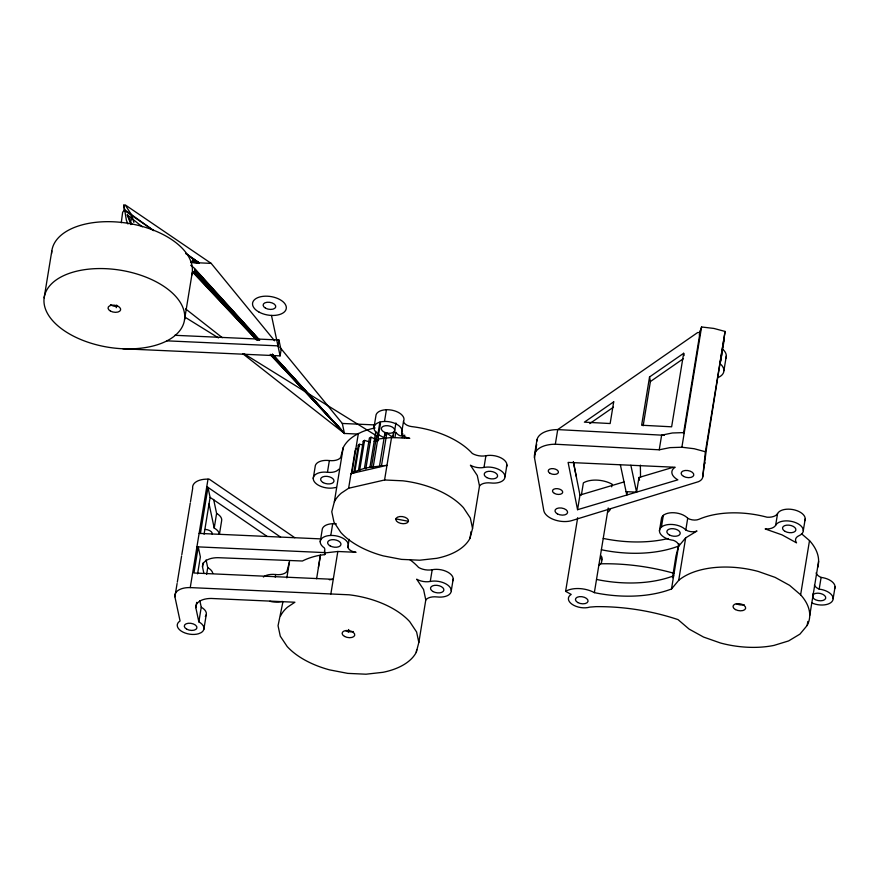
<?xml version="1.0" encoding="UTF-8"?>
<svg xmlns="http://www.w3.org/2000/svg" width="879" height="879" viewBox="0 0 879 879"><rect width="100%" height="100%" fill="white"/><g stroke="black" fill="none" stroke-linecap="round" stroke-linejoin="round"><path stroke-width="1.32" d="M393.374 434.589L393.693 432.446L395.792 432.347C397.11 434.138 402.121 438.533 402.252 433.754M131.07 220.695L131.476 214.762L125.159 204.862L211.191 263.392L274.589 340.777M536.673 444.422L534.498 457.717L543.815 510.743A17.767 9.757 9.3 0 0 571.866 520.588L698.431 481.692A14.196 7.801 9.3 0 0 702.717 476.978L705.397 451.751L725.098 331.449L713.891 328.438L701.574 326.977L699.596 332.888M702.717 476.978L706.892 445.642L725.098 331.449M121.269 222.772L122.642 212.224L124.269 210.367L123.851 204.796L126.4 220.354L127.949 223.936M316.616 578.745L320.395 555.132L324.67 554.638L325.494 552.869L337.822 551.485L356.061 552.309A8.372 4.593 9.3 0 1 347.864 547.112A14.207 7.801 9.3 0 0 330.79 535.443L332.701 523.719M44.148 297.816L51.817 250.933M116.226 307.705L116.654 305.057M184.546 319.626L192.215 272.754M196.698 602.346L195.819 607.675L198.852 621.871A13.504 7.417 9.3 0 1 201.137 632.627L198.654 633.715A13.504 7.417 9.3 0 1 181.063 630.979A13.504 7.417 9.3 0 1 180.074 621.014L174.91 596.819L177.097 583.502M177.316 582.162L181.59 556.033M181.81 554.693L190.271 503.019M190.49 501.689L192.677 488.372A18.294 10.043 9.3 0 1 208.004 479.154L209.312 479.209L294.795 537.717M174.91 596.819A18.294 10.043 9.3 0 1 190.249 587.59L208.004 479.154M199.126 533.388L200.434 533.454L207.971 487.384L210.103 497.393L204.082 534.223M197.588 573.866L200.368 556.89L198.236 546.881L196.929 546.815M203.873 573.35L202.5 566.9L203.159 562.868M198.852 621.871L201.247 607.213L199.874 600.764M206.62 574.372L207.73 567.658L206.071 559.923M219.245 533.63A13.504 7.417 9.3 0 0 214.212 528.07L216.608 513.424L213.619 499.415M203.851 629.375L206.246 614.718M219.431 534.245L221.607 520.928A13.504 7.417 9.3 0 0 216.608 513.424M174.767 335.295L278.929 339.997L277.962 345.865L166.955 340.843M122.873 348.765L127.433 348.886A71.045 39.006 9.3 0 0 166.834 340.909L169.79 339.272A71.045 39.006 9.3 0 0 141.893 275.621A71.045 39.006 9.3 0 0 44.642 295.311A71.045 39.006 9.3 0 0 122.873 348.765L280.104 355.874L281.06 350.007L278.929 339.997M275.226 577.14L275.654 574.536A12.064 6.625 9.3 0 0 286.928 571.526L289.499 561.637L286.829 577.899M425.788 599.961A12.064 6.625 9.3 0 1 437.061 596.94A14.207 7.801 9.3 0 0 450.828 588.666A14.207 7.801 9.3 0 0 430.27 581.448A12.064 6.625 9.3 0 1 416.69 579.195L423.568 589.501L425.788 599.961L418.833 642.439L416.261 652.328A71.045 39.006 9.3 0 1 383.068 672.292L366.027 674.204L347.776 673.38L329.581 669.875A71.045 39.006 9.3 0 1 287.147 646.494L280.28 636.187L278.05 625.727L282.84 602.291M313.243 478.462L315.154 466.738A14.207 7.801 9.3 0 1 329.372 460.552A12.064 6.625 9.3 0 0 340.645 457.53L343.217 447.653A67.804 37.226 9.3 0 1 355.369 435.226L361.544 432.083A67.804 37.226 9.3 0 1 372.421 428.534L375.102 427.963M336.459 487.482A12.064 6.625 9.3 0 0 334.24 487.768A14.207 7.801 9.3 0 1 313.682 480.549A14.207 7.801 9.3 0 1 327.449 472.276L329.372 460.552M320.22 541.794L322.143 530.07A14.207 7.801 9.3 0 1 336.349 523.884M324.516 550.869L324.67 554.638L324.626 550.65A9.098 4.999 9.3 0 0 324.252 547.837A14.207 7.801 9.3 0 1 330.79 535.443M479.505 485.966A12.064 6.625 9.3 0 1 490.779 482.956A14.207 7.801 9.3 0 0 504.546 474.682A14.207 7.801 9.3 0 0 483.988 467.452A12.064 6.625 9.3 0 1 470.408 465.2L477.286 475.517L479.505 485.966L472.55 528.455L469.979 538.344A71.045 39.006 9.3 0 1 436.786 558.308L419.744 560.209L401.494 559.385L383.299 555.891A71.045 39.006 9.3 0 1 340.865 532.509L333.998 522.192L331.768 511.743L334.339 501.854L343.217 447.653M330.856 593.973L337.822 551.485M334.339 501.854A67.804 37.226 9.3 0 1 341.316 493.119L348.622 488.252L351.029 473.605L351.864 473.133A67.804 37.226 9.3 0 1 369.938 467.243L386.98 465.332L351.029 473.605M351.314 473.825L355.215 450.015M351.864 473.133L358.368 433.402M353.754 473.023L358.313 445.235L359.324 444.269L363.203 444.961M354.775 472.056L359.324 444.269M358.478 470.353L363.247 441.236L364.565 440.401L369.85 442.005M359.577 470.836L364.565 440.401M347.864 547.112L349.15 539.299M364.444 468.32L369.422 437.885L371.004 437.215L376.553 439.577M365.807 468.968L371.004 437.215M373.938 427.798L375.86 416.086A14.207 7.801 9.3 0 1 391.902 410.185A14.207 7.801 9.3 0 1 403.505 421.404A8.372 4.593 9.3 0 0 411.702 426.601A71.045 39.006 9.3 0 1 472.331 453.487A12.064 6.625 9.3 0 0 485.911 455.74A14.207 7.801 9.3 0 1 501.513 458.157A14.207 7.801 9.3 0 1 506.403 467.024M369.938 467.243L375.827 431.413M371.487 467.013L376.684 435.259L378.497 434.764L383.925 437.577M378.234 436.885L378.344 436.665A9.098 4.999 9.3 0 0 377.97 433.852L379.893 422.129A9.098 4.999 9.3 0 1 380.266 424.942L378.234 436.885L244.12 353.808M373.07 467.848L378.497 434.764M348.271 632.155L348.71 629.507M377.97 433.852A14.207 7.801 9.3 0 1 384.508 421.448L386.419 409.735M379.431 466.518L384.848 433.435L386.826 433.127L391.111 436.237L393.309 436.149M381.409 466.211L386.826 433.127M348.622 488.252L384.573 479.989L391.54 437.5L409.779 438.324A8.372 4.593 9.3 0 1 401.582 433.127A14.207 7.801 9.3 0 0 384.508 421.448M392.825 437.742L393.693 432.446M394.638 430.754A6.746 3.703 9.3 0 0 385.518 425.722A6.746 3.703 9.3 0 0 383.903 431.952A6.746 3.703 9.3 0 0 394.638 430.754L395.924 422.931M394.924 437.643L395.792 432.347M401.582 433.127L403.505 421.404M402.121 437.632L402.769 433.666M404.296 437.731L404.725 435.083M416.261 652.328L416.712 649.614M430.27 581.448L432.193 569.724A14.207 7.801 9.3 0 1 447.796 572.152A14.207 7.801 9.3 0 1 452.685 581.008M451.279 590.754L453.19 579.03M469.979 538.344L471.089 531.564M483.988 467.452L485.911 455.74M504.996 476.77L506.908 465.046M534.641 454.157L537.025 439.522M534.498 457.717A26.513 14.547 9.3 0 1 555.33 444.225L557.726 429.589L697.662 332.537L700.014 332.647L700.343 330.658M577.569 509.699L568.109 462.42L675.171 467.254A15.767 8.658 9.3 0 0 677.852 479.835L577.569 509.699L579.964 495.053L573.361 462.057M807.812 621.475L807.164 625.452L799.967 634.1L788.65 640.912L773.959 645.417A71.045 39.006 9.3 0 1 720.483 642.999L703.563 637.066L689.092 629.089L678.039 619.618A140.97 77.396 9.3 0 0 595.94 606.653L589.787 607.103A13.504 7.417 9.3 0 1 572.196 604.367A13.504 7.417 9.3 0 1 571.207 594.413L565.615 591.336L577.679 517.698M581.404 494.943L583.37 482.89A20.667 11.35 9.3 0 1 612.114 484.186L611.685 486.834M565.615 591.336A20.667 11.35 9.3 0 1 594.358 592.633L608.213 507.996M627.243 492.372L626.804 495.031L620.365 464.782M649.548 376.959L641.637 425.227L671.633 426.809L683.664 353.281L649.548 376.959L650.405 381.541L643.164 425.788M626.09 491.658L636.572 492.13L638.967 477.484L672.512 467.496M555.33 444.225L659.239 449.806L661.634 435.16L672.358 432.984L684.28 432.589M659.459 530.795L661.371 519.082A14.207 7.801 9.3 0 1 671.941 512.721A14.207 7.801 9.3 0 1 687.708 518.269A8.372 4.593 9.3 0 0 698.904 519.313A71.045 39.006 9.3 0 1 767.07 517.215A12.064 6.625 9.3 0 0 777.574 513.545A14.207 7.801 9.3 0 1 794.902 510.029A14.207 7.801 9.3 0 1 804.703 520.84M661.404 527.092A14.207 7.801 9.3 0 1 685.796 529.982A8.372 4.593 9.3 0 0 696.981 531.037L685.664 537.849L678.467 546.485A9.098 4.999 9.3 0 0 673.402 540.332A14.207 7.801 9.3 0 1 661.404 527.092L663.326 515.369M683.488 433.578L700.014 332.647L699.266 334.877M659.239 449.806L669.952 447.631L681.884 447.235L701.574 326.977M672.479 577.701L675.962 555.978L678.533 546.09A93.482 51.323 9.3 0 1 601.379 549.749M594.358 592.633A93.482 51.323 9.3 0 0 671.512 588.974L678.951 543.574M685.796 529.982L687.708 518.269M671.512 588.974L678.709 580.327L685.664 537.849M720.297 362.456L724.186 339.986M723.922 370.63L726.318 355.973M775.652 525.257A14.207 7.801 9.3 0 1 796.374 522.939A14.207 7.801 9.3 0 1 799.077 535.652A12.064 6.625 9.3 0 0 796.539 542.859L782.057 534.882L765.148 528.938A12.064 6.625 9.3 0 0 775.652 525.257L777.574 513.545M803.296 530.586L805.219 518.863M807.164 625.452A71.045 39.006 9.3 0 0 800.626 594.808L809.504 540.596L801.472 533.718M813.262 593.38L812.625 597.28A6.746 3.703 9.3 0 0 822.975 600.467A6.746 3.703 9.3 0 0 822.799 594.314A6.746 3.703 9.3 0 0 812.57 595.347M809.735 615.575L818.602 561.362M811.899 602.961A14.207 7.801 9.3 0 0 832.622 600.632A14.207 7.801 9.3 0 0 819.184 589.128L821.107 577.415A10.108 5.549 9.3 0 1 816.108 572.91M833.127 598.665L835.05 586.941M318.418 567.526L320.483 555.11L316.506 555.957A67.804 37.226 9.3 0 0 302.42 561L217.838 557.682A19.294 10.592 9.3 0 0 202.5 566.9M720.33 362.478L721.791 354.633M705.035 462.793L704.475 464.167M589.754 423.601L613.432 407.186M650.405 381.541L683.433 358.632M579.964 495.053L624.024 481.934M374.157 441.39L378.388 440.654L378.673 438.94L391.54 437.5M329.328 579.766L333.262 579.316L193.951 572.998L198.236 546.881L324.23 552.583M600.214 563.846L602.961 563.769A140.97 77.396 9.3 0 1 673.797 573.262M191.084 262.447L211.191 263.392M279.797 347.139L342.316 423.458L374.751 424.92M242.868 353.797L344.447 433.457L357.5 434.039M384.573 479.989L402.824 480.813A71.045 39.006 9.3 0 1 463.453 507.688L470.32 518.006L472.55 528.455M200.434 533.454L321.165 538.915M190.249 587.59L349.106 594.797A71.045 39.006 9.3 0 1 409.735 621.684L416.602 631.99L418.833 642.439M190.743 262.371L198.929 262.766L185.656 253.328M664.315 435.292L557.726 429.589A26.513 14.547 9.3 0 0 536.761 441.28M355.435 448.686L358.203 448.894M191.106 262.184L198.929 262.766L185.843 253.537M681.884 447.235L694.19 448.729L705.397 451.751M191.567 261.854L198.929 262.766L192.171 258.184M191.963 261.459L198.929 262.766L192.435 258.613M395.891 518.896L408.438 521.302A6.395 3.516 9.3 0 0 399.791 516.544A6.395 3.516 9.3 0 0 398.253 522.445A6.395 3.516 9.3 0 0 408.438 521.302M192.281 261.019L198.929 262.766L192.6 259.074M192.512 260.547L198.929 262.766L192.677 259.558M192.644 260.052L198.929 262.766M124.269 210.367L153.594 230.507M184.645 316.956L218.464 337.91M206.796 486.581L280.566 537.08M210.103 497.393L267.062 536.377M124.4 209.532L153.66 230.595M185.59 308.881L222.332 337.69M130.927 224.617L127.301 214.872L142.343 226.826M190.721 265.26L193.951 267.82L259.701 340.173M358.313 445.235L359.203 445.961M800.626 594.808L789.584 585.337L775.102 577.371L758.192 571.427A71.045 39.006 9.3 0 0 678.709 580.327M722.483 349.139L723.867 350.369A19.184 10.537 9.3 0 1 725.625 358.643M720.077 363.785L721.461 365.016A19.184 10.537 9.3 0 1 718.231 377.465M192.875 272.38L256.492 339.986M270.534 354.907L344.447 433.457L342.316 423.458M193.226 272.193L256.163 339.305M270.249 354.325L344.447 433.457L272.424 354.193M193.699 271.853L257.371 340.107M271.413 355.16L344.447 433.457L272.358 354.314M194.094 271.457L257.602 339.876M271.6 354.973L344.447 433.457L272.391 354.545M194.413 271.018L257.778 339.624M271.754 354.764L344.447 433.457L272.38 354.786M194.644 270.545L258.448 339.931M272.314 355.017L344.447 433.457M194.775 270.062L258.525 339.657M194.797 269.567L258.536 339.371M194.731 269.084L259.426 340.107M363.247 441.236L363.939 442.016M127.301 214.872L131.938 224.233M131.476 214.762L133.883 222.42M385.167 435.643L384.848 433.435M638.967 477.484L639.538 480.165M630.847 465.255L636.572 492.13M271.479 315.429L280.104 355.874M209.048 503.876L214.212 528.07M573.372 461.596L576.184 476.154M683.664 353.281L684.104 355.577M673.688 575.866L673.677 575.789A93.482 51.323 9.3 0 1 596.522 579.448M640.351 465.123L640.549 477.363M338.723 469.254A12.064 6.625 9.3 0 1 327.449 472.276M51.63 253.482A71.045 39.006 9.3 0 1 127.279 223.178A71.045 39.006 9.3 0 1 191.721 275.259M118.05 306.364A6.395 3.516 9.3 0 1 110.501 304.617M195.819 607.675A19.294 10.592 9.3 0 1 211.158 598.456L294.904 602.236L287.598 607.103A67.804 37.226 9.3 0 0 280.621 615.849M263.392 577.02A14.207 7.801 9.3 0 1 275.654 574.536M432.193 569.724A12.064 6.625 9.3 0 1 418.613 567.471A71.045 39.006 9.3 0 0 409.834 559.626M282.741 601.467A12.064 6.625 9.3 0 0 280.522 601.752A14.207 7.801 9.3 0 1 269.831 601.269M353.215 631.485A6.395 3.516 9.3 0 1 345.502 630.573M205.203 529.422A6.395 3.516 9.3 0 1 212.235 534.234M201.247 607.213A13.504 7.417 9.3 0 1 205.312 616.498M207.73 567.658A13.504 7.417 9.3 0 1 212.762 573.218M601.17 555.946A13.504 7.417 9.3 0 1 602.005 559.879M821.107 577.415A14.207 7.801 9.3 0 1 834.534 588.919M610.345 508.974A13.504 7.417 9.3 0 1 607.642 512.226M809.504 540.596A71.045 39.006 9.3 0 1 817.558 567.658M744.106 604.62A6.395 3.516 9.3 0 1 736.393 603.697M668.249 538.508A93.482 51.323 9.3 0 1 603.236 538.42M819.184 589.128A10.108 5.549 9.3 0 1 814.404 585.194M600.829 558.055A13.504 7.417 9.3 0 1 598.951 565.241M613.707 401.824L610.147 423.535L584.392 422.151L613.707 401.824M486.79 477.572A6.746 3.703 9.3 0 0 497.536 476.374A6.746 3.703 9.3 0 0 488.416 471.342A6.746 3.703 9.3 0 0 486.79 477.572M323.197 482.604A6.746 3.703 9.3 0 0 333.943 481.406A6.746 3.703 9.3 0 0 324.812 476.374A6.746 3.703 9.3 0 0 323.197 482.604M110.446 311.067A6.395 3.516 9.3 0 0 120.621 309.924A6.395 3.516 9.3 0 0 111.974 305.167A6.395 3.516 9.3 0 0 110.446 311.067M265.524 308.166A6.395 3.516 9.3 0 0 275.709 307.024A6.395 3.516 9.3 0 0 267.062 302.266A6.395 3.516 9.3 0 0 265.524 308.166M259.019 312.078A17.053 9.361 9.3 0 0 286.169 309.034A17.053 9.361 9.3 0 0 263.107 296.333A17.053 9.361 9.3 0 0 259.019 312.078M330.185 545.936A6.746 3.703 9.3 0 0 340.92 544.738A6.746 3.703 9.3 0 0 331.801 539.706A6.746 3.703 9.3 0 0 330.185 545.936M344.535 636.429A6.395 3.516 9.3 0 0 354.709 635.297A6.395 3.516 9.3 0 0 346.073 630.529A6.395 3.516 9.3 0 0 344.535 636.429M186.7 629.166A6.395 3.516 9.3 0 0 196.885 628.035A6.395 3.516 9.3 0 0 188.238 623.266A6.395 3.516 9.3 0 0 186.7 629.166M433.072 591.567A6.746 3.703 9.3 0 0 443.818 590.358A6.746 3.703 9.3 0 0 434.698 585.337A6.746 3.703 9.3 0 0 433.072 591.567M735.437 609.565A6.395 3.516 9.3 0 0 745.612 608.422A6.395 3.516 9.3 0 0 736.965 603.664A6.395 3.516 9.3 0 0 735.437 609.565M669.413 534.948A6.746 3.703 9.3 0 0 680.159 533.74A6.746 3.703 9.3 0 0 671.04 528.718A6.746 3.703 9.3 0 0 669.413 534.948M785.09 531.388A6.746 3.703 9.3 0 0 795.836 530.18A6.746 3.703 9.3 0 0 786.716 525.159A6.746 3.703 9.3 0 0 785.09 531.388M577.844 602.565A6.395 3.516 9.3 0 0 588.018 601.423A6.395 3.516 9.3 0 0 579.371 596.665A6.395 3.516 9.3 0 0 577.844 602.565M557.385 513.874A6.395 3.516 9.3 0 0 567.559 512.732A6.395 3.516 9.3 0 0 558.923 507.974A6.395 3.516 9.3 0 0 557.385 513.874M550.188 473.396A5.153 2.824 9.3 0 0 558.396 472.484A5.153 2.824 9.3 0 0 551.43 468.65A5.153 2.824 9.3 0 0 550.188 473.396M683.576 476.396A6.395 3.516 9.3 0 0 693.751 475.253A6.395 3.516 9.3 0 0 685.115 470.485A6.395 3.516 9.3 0 0 683.576 476.396M554.462 493.427A5.153 2.824 9.3 0 0 562.659 492.504A5.153 2.824 9.3 0 0 555.693 488.669A5.153 2.824 9.3 0 0 554.462 493.427"/></g></svg>
